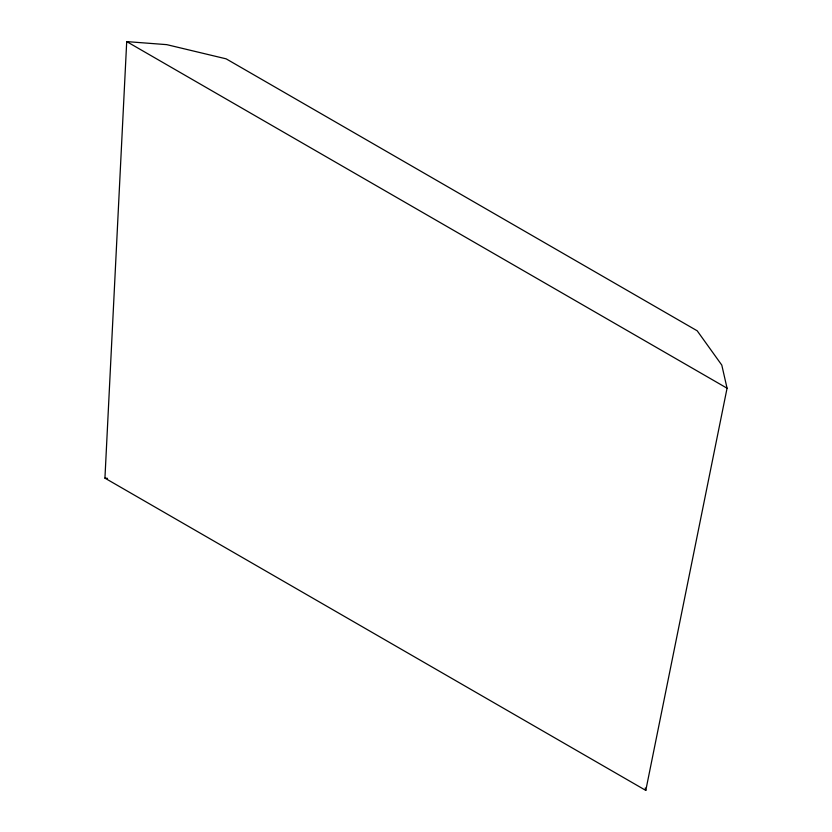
<?xml version="1.0" encoding="UTF-8"?>
<svg xmlns="http://www.w3.org/2000/svg" width="832" height="832" viewBox="0 0 832 832"><rect width="100%" height="100%" fill="white"/><g stroke="black" fill="none" stroke-linecap="round" stroke-linejoin="round"><path stroke-width="1.25" d="M104.936 478.14L126.714 41.6L166.774 44.647L226.148 58.843L697.195 330.803L721.791 365.082L727.064 388.211L645.788 790.4L104.936 478.14L107.515 478.338M126.714 41.6L727.064 388.211M645.237 787.966L645.788 790.4"/></g></svg>
